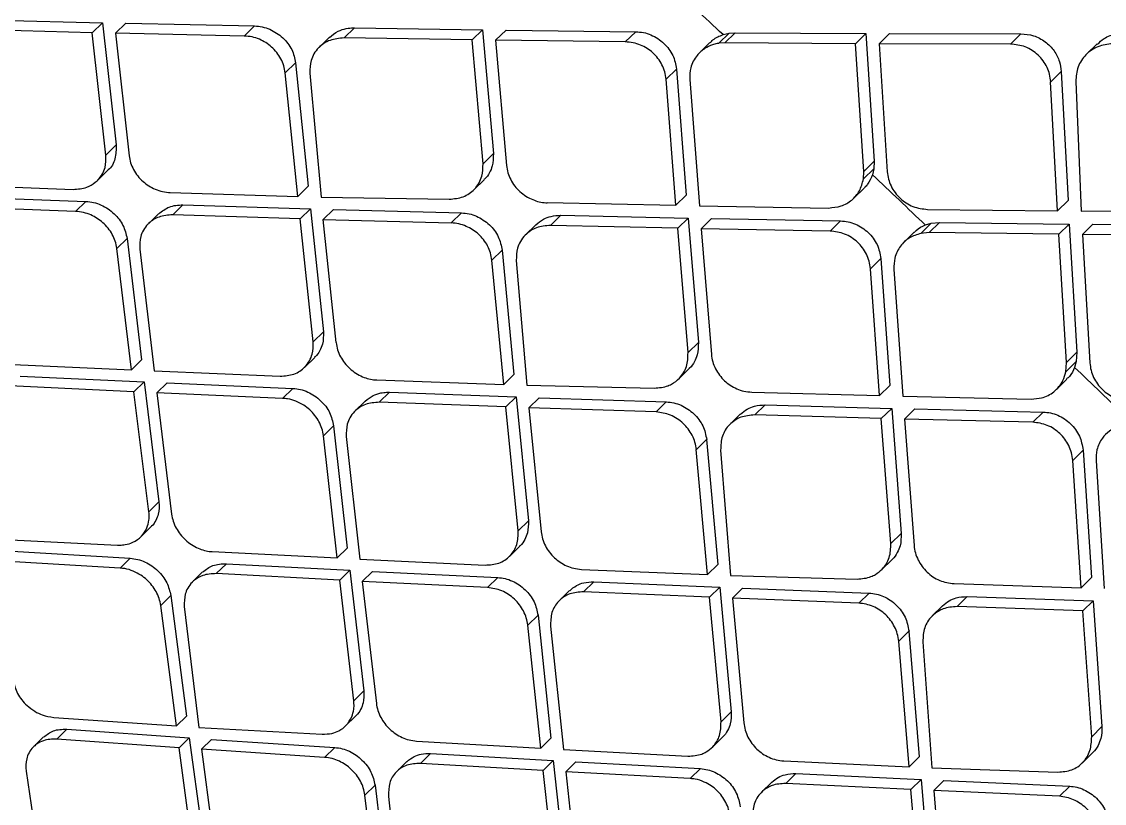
# Model space of a CAD drawing. Extents: x 525 to 613, y 487 to 635.
# Drawn here: x 599.668 to 601.055, y 581.476 to 582.478 of the extents above; entities that cross this region are included whole.
import ezdxf

# ---------------------------------------------------------------- set-up
doc = ezdxf.new("R2010")
doc.units = 0
doc.header["$MEASUREMENT"] = 0
doc.layers.add('1', color=4, linetype='Continuous')
doc.layers.add('STD TEST', color=3, linetype='Continuous')

# ---------------------------------------------------------------- blocks, each defined once
blk = doc.blocks.new('2023 VANGUARD')
at = {"layer": '1', "color": 3, "linetype": 'Continuous', "lineweight": 25}
for p, q in [((30.6474, -10.2106), (30.8116, -10.2147)), ((30.7984, -10.2276), (30.6343, -10.2234)), ((30.7984, -10.2276), (30.8116, -10.2147)), ((30.8116, -10.2147), (30.8292, -10.3715)), ((30.8283, -10.2283), (30.8415, -10.2154)), ((30.8415, -10.2154), (31.0063, -10.2189)), ((30.9931, -10.2318), (31.0063, -10.2189)), ((31.1212, -10.2342), (31.1344, -10.2212)), ((31.1344, -10.2212), (31.2986, -10.2238)), ((31.2853, -10.2368), (31.2986, -10.2238)), ((31.2986, -10.2238), (31.3126, -10.3825)), ((31.3155, -10.2373), (31.3288, -10.2242)), ((31.3288, -10.2242), (31.4951, -10.2263)), ((31.4817, -10.2393), (31.4951, -10.2263)), ((30.8161, -10.3844), (30.7984, -10.2276)), ((30.9931, -10.2318), (30.8283, -10.2283)), ((30.8283, -10.2283), (30.8457, -10.3853)), ((31.1024, -10.2334), (31.0892, -10.2463)), ((31.2853, -10.2368), (31.1212, -10.2342)), ((31.2993, -10.3955), (31.2853, -10.2368)), ((31.4817, -10.2393), (31.3155, -10.2373)), ((31.3155, -10.2373), (31.3294, -10.3977)), ((31.5902, -10.2402), (31.5768, -10.2533)), ((31.6016, -10.2411), (31.615, -10.228)), ((31.6093, -10.2406), (31.6016, -10.2411)), ((31.607, -10.23), (31.615, -10.228)), ((31.6093, -10.2406), (31.6227, -10.2275)), ((31.7766, -10.2418), (31.6093, -10.2406)), ((31.615, -10.228), (31.6227, -10.2275)), ((31.6227, -10.2275), (31.79, -10.2286)), ((31.7766, -10.2418), (31.79, -10.2286)), ((31.79, -10.2286), (31.8006, -10.3923)), ((31.807, -10.2419), (31.8205, -10.2287)), ((31.8205, -10.2287), (31.9888, -10.2289)), ((31.9752, -10.2421), (31.9887, -10.2289)), ((31.7872, -10.4054), (31.7766, -10.2418)), ((31.9752, -10.2421), (31.807, -10.2419)), ((31.807, -10.2419), (31.8174, -10.4058)), ((32.0863, -10.2419), (32.0728, -10.2552)), ((31.0459, -10.2791), (31.0591, -10.2662)), ((31.0591, -10.2661), (31.0751, -10.4245)), ((31.0619, -10.4374), (31.0459, -10.2791)), ((31.0774, -10.2793), (31.0917, -10.4383)), ((31.5473, -10.2741), (31.5339, -10.2872)), ((31.5473, -10.2741), (31.5599, -10.4358)), ((32.0269, -10.2905), (32.0404, -10.2772)), ((32.0404, -10.2772), (32.0491, -10.4428)), ((31.5466, -10.4488), (31.5339, -10.2872)), ((31.5642, -10.2875), (31.5766, -10.4494)), ((32.0356, -10.456), (32.0268, -10.2905)), ((32.059, -10.29), (32.0659, -10.4562)), ((30.8292, -10.3715), (30.8161, -10.3844)), ((31.2993, -10.3955), (31.3126, -10.3825)), ((31.8006, -10.3923), (31.7872, -10.4054)), ((31.8006, -10.3923), (31.8002, -10.402)), ((30.8051, -10.417), (30.8182, -10.4042)), ((31.7869, -10.4151), (31.8002, -10.402)), ((31.7869, -10.4151), (31.7872, -10.4054)), ((31.8002, -10.402), (31.7984, -10.4097)), ((31.2874, -10.429), (31.3006, -10.4161)), ((30.6115, -10.4225), (30.7739, -10.4284)), ((30.8985, -10.4325), (31.0619, -10.4374)), ((31.0619, -10.4374), (31.0751, -10.4245)), ((31.7744, -10.4398), (31.7878, -10.4267)), ((30.6281, -10.4378), (30.7903, -10.4439)), ((30.7772, -10.4567), (30.7903, -10.4439)), ((30.9017, -10.461), (30.9148, -10.4482)), ((30.9148, -10.4482), (31.0781, -10.4532)), ((31.0917, -10.4383), (31.2561, -10.441)), ((31.3816, -10.4454), (31.5466, -10.4488)), ((31.5466, -10.4488), (31.5599, -10.4358)), ((32.0356, -10.456), (32.0491, -10.4428)), ((30.7772, -10.4567), (30.6151, -10.4506)), ((30.8836, -10.4596), (30.8705, -10.4724)), ((31.0649, -10.4661), (30.9017, -10.461)), ((31.0649, -10.4661), (31.0781, -10.4533)), ((31.0781, -10.4532), (31.0947, -10.611)), ((31.0946, -10.467), (31.1078, -10.4541)), ((31.1078, -10.4541), (31.2717, -10.4585)), ((31.2585, -10.4715), (31.2717, -10.4585)), ((31.3858, -10.4746), (31.399, -10.4616)), ((31.399, -10.4616), (31.5622, -10.4652)), ((31.5766, -10.4494), (31.7421, -10.4523)), ((31.8691, -10.4541), (32.0356, -10.456)), ((32.0659, -10.4562), (32.2338, -10.4555)), ((31.0816, -10.6238), (31.0649, -10.4661)), ((31.0946, -10.467), (31.2585, -10.4715)), ((31.1111, -10.6249), (31.0946, -10.467)), ((31.3672, -10.4737), (31.3539, -10.4866)), ((31.5489, -10.4782), (31.3858, -10.4746)), ((31.5622, -10.4652), (31.5489, -10.4782)), ((31.5622, -10.4652), (31.5753, -10.6247)), ((31.5922, -10.4658), (31.5789, -10.4788)), ((31.5922, -10.4658), (31.7575, -10.4688)), ((31.7442, -10.4818), (31.7575, -10.4688)), ((31.8605, -10.4848), (31.8739, -10.4717)), ((31.8664, -10.474), (31.8738, -10.4718)), ((31.871, -10.4838), (31.8844, -10.4707)), ((31.8738, -10.4718), (31.8844, -10.4708)), ((31.8844, -10.4708), (32.0507, -10.4728)), ((32.0373, -10.4859), (32.0507, -10.4728)), ((32.0507, -10.4728), (32.0605, -10.6373)), ((32.0676, -10.4862), (32.081, -10.4731)), ((32.081, -10.4731), (32.2483, -10.4741)), ((31.5621, -10.6377), (31.5489, -10.4782)), ((31.7442, -10.4818), (31.5789, -10.4788)), ((31.5789, -10.4788), (31.592, -10.64)), ((31.852, -10.4833), (31.8386, -10.4964)), ((31.871, -10.4838), (31.8605, -10.4848)), ((32.0373, -10.4859), (31.871, -10.4838)), ((32.0471, -10.6504), (32.0373, -10.4859)), ((32.2348, -10.4874), (32.0676, -10.4862)), ((32.0676, -10.4862), (32.0771, -10.6509)), ((30.83, -10.504), (30.8431, -10.4912)), ((30.8486, -10.6598), (30.83, -10.504)), ((30.8431, -10.4912), (30.8616, -10.6471)), ((30.8595, -10.5051), (30.8778, -10.6611)), ((31.3107, -10.5192), (31.3239, -10.5063)), ((31.3239, -10.5063), (31.339, -10.6656)), ((31.7959, -10.5302), (31.8092, -10.5171)), ((31.8092, -10.5171), (31.8209, -10.6797)), ((31.3258, -10.6785), (31.3107, -10.5192)), ((31.342, -10.5196), (31.3554, -10.6795)), ((31.8076, -10.6927), (31.7959, -10.5302)), ((31.8259, -10.5307), (31.8375, -10.6934)), ((31.0816, -10.6238), (31.0947, -10.611)), ((31.5621, -10.6377), (31.5753, -10.6247)), ((32.0605, -10.6373), (32.0471, -10.6504)), ((32.0605, -10.6373), (32.0597, -10.6492)), ((30.6878, -10.6523), (30.8486, -10.6598)), ((30.8486, -10.6598), (30.8616, -10.6471)), ((31.0705, -10.6566), (31.0836, -10.6438)), ((32.0463, -10.6623), (32.0597, -10.6492)), ((32.0463, -10.6623), (32.0471, -10.6504)), ((32.0597, -10.6492), (32.0575, -10.6567)), ((30.706, -10.6677), (30.8651, -10.6753)), ((30.8778, -10.6611), (31.0393, -10.6679)), ((31.3258, -10.6785), (31.339, -10.6656)), ((31.5501, -10.6713), (31.5633, -10.6583)), ((30.852, -10.6881), (30.693, -10.6804)), ((30.852, -10.6881), (30.865, -10.6753)), ((30.8651, -10.6753), (30.884, -10.8291)), ((30.8812, -10.6894), (30.8943, -10.6766)), ((30.8943, -10.6766), (31.0556, -10.6836)), ((31.0425, -10.6964), (31.0556, -10.6836)), ((31.1633, -10.6727), (31.3258, -10.6785)), ((31.3554, -10.6795), (31.5188, -10.6832)), ((31.8076, -10.6927), (31.8209, -10.6797)), ((32.0342, -10.6848), (32.0476, -10.6718)), ((30.871, -10.8419), (30.852, -10.6881)), ((31.0425, -10.6964), (30.8812, -10.6894)), ((30.8812, -10.6894), (30.9002, -10.8449)), ((31.1663, -10.7014), (31.1795, -10.6885)), ((31.1795, -10.6885), (31.3418, -10.6945)), ((31.3286, -10.7074), (31.3418, -10.6945)), ((31.3418, -10.6945), (31.3575, -10.8532)), ((31.3582, -10.7084), (31.3713, -10.6955)), ((31.3713, -10.6955), (31.5343, -10.7009)), ((31.6437, -10.6883), (31.8076, -10.6927)), ((31.8375, -10.6934), (32.002, -10.6972)), ((31.1483, -10.6999), (31.1352, -10.7127)), ((31.3286, -10.7074), (31.1663, -10.7014)), ((31.3444, -10.866), (31.3286, -10.7074)), ((31.5211, -10.7138), (31.3582, -10.7084)), ((31.3582, -10.7084), (31.3737, -10.8673)), ((31.5211, -10.7138), (31.5342, -10.7009)), ((31.6476, -10.7176), (31.6609, -10.7047)), ((31.6609, -10.7047), (31.8231, -10.7092)), ((31.8098, -10.7222), (31.8231, -10.7092)), ((31.8231, -10.7092), (31.8353, -10.8696)), ((31.8396, -10.7229), (31.8529, -10.7099)), ((31.8529, -10.7099), (32.0173, -10.7139)), ((31.6291, -10.7166), (31.6159, -10.7295)), ((31.8098, -10.7222), (31.6476, -10.7176)), ((31.8221, -10.8825), (31.8098, -10.7222)), ((32.004, -10.7269), (31.8396, -10.7229)), ((31.8396, -10.7229), (31.8518, -10.8851)), ((32.004, -10.7269), (32.0173, -10.7139)), ((31.1078, -10.7314), (31.0947, -10.7442)), ((31.1078, -10.7314), (31.1254, -10.8883)), ((31.1123, -10.901), (31.0947, -10.7442)), ((31.1241, -10.7454), (31.1414, -10.9025)), ((31.5728, -10.7621), (31.5859, -10.7492)), ((31.5859, -10.7492), (31.6001, -10.9094)), ((31.5869, -10.9223), (31.5727, -10.7621)), ((31.6039, -10.7627), (31.6163, -10.9234)), ((32.0684, -10.7627), (32.0551, -10.7758)), ((32.0684, -10.7627), (32.0793, -10.9262)), ((32.066, -10.9392), (32.0551, -10.7758)), ((32.085, -10.7765), (32.0956, -10.9401)), ((30.871, -10.8419), (30.884, -10.8291)), ((30.8606, -10.8739), (30.8736, -10.8612)), ((31.3575, -10.8532), (31.3444, -10.866)), ((30.6717, -10.8765), (30.8307, -10.8845)), ((31.8221, -10.8825), (31.8353, -10.8696)), ((30.6885, -10.8917), (30.847, -10.9013)), ((30.9524, -10.8927), (31.1123, -10.901)), ((31.1123, -10.901), (31.1254, -10.8883)), ((31.3331, -10.8989), (31.3462, -10.8861)), ((30.8341, -10.914), (30.6755, -10.9044)), ((30.8341, -10.914), (30.847, -10.9013)), ((31.1414, -10.9025), (31.3021, -10.9101)), ((31.81, -10.9162), (31.8232, -10.9033)), ((30.94, -10.9189), (30.927, -10.9317)), ((30.9574, -10.921), (30.9704, -10.9083)), ((30.9704, -10.9083), (31.1286, -10.9167)), ((31.1156, -10.9295), (31.1286, -10.9167)), ((31.1286, -10.9167), (31.1466, -11.0715)), ((31.1577, -10.9182), (31.1446, -10.931)), ((31.1577, -10.9182), (31.3181, -10.926)), ((31.4254, -10.9156), (31.5869, -10.9223)), ((31.5869, -10.9223), (31.6001, -10.9094)), ((31.1156, -10.9295), (30.9574, -10.921)), ((31.1336, -11.0843), (31.1156, -10.9295)), ((31.3051, -10.9388), (31.1446, -10.931)), ((31.1446, -10.931), (31.1626, -11.0875)), ((31.3051, -10.9388), (31.3181, -10.926)), ((31.4282, -10.9444), (31.4413, -10.9316)), ((31.4413, -10.9316), (31.6027, -10.9384)), ((31.6163, -10.9234), (31.7789, -10.928)), ((31.903, -10.9339), (32.066, -10.9392)), ((32.066, -10.9392), (32.0793, -10.9262)), ((31.4103, -10.9428), (31.3972, -10.9556)), ((31.5896, -10.9513), (31.4282, -10.9444)), ((31.5896, -10.9513), (31.6027, -10.9385)), ((31.6027, -10.9384), (31.6175, -11.0981)), ((31.6189, -10.9525), (31.6321, -10.9396)), ((31.6321, -10.9396), (31.7941, -10.9459)), ((31.7809, -10.9588), (31.7941, -10.9459)), ((30.8862, -10.9619), (30.8992, -10.9492)), ((30.9063, -11.1163), (30.8862, -10.9619)), ((30.8992, -10.9492), (30.9192, -11.1036)), ((31.6044, -11.1109), (31.5896, -10.9513)), ((31.7809, -10.9588), (31.6189, -10.9525)), ((31.6189, -10.9525), (31.6335, -11.1123)), ((31.8884, -10.9622), (31.8751, -10.9752)), ((31.9068, -10.9634), (31.92, -10.9504)), ((31.92, -10.9504), (32.0813, -10.9558)), ((32.068, -10.9688), (32.0813, -10.9558)), ((32.0813, -10.9558), (32.0926, -11.1171)), ((30.9165, -10.9632), (30.9349, -11.1182)), ((31.3567, -10.9871), (31.3698, -10.9743)), ((31.3698, -10.9743), (31.3864, -11.1322)), ((32.068, -10.9688), (31.9068, -10.9634)), ((32.0794, -11.1301), (32.068, -10.9688)), ((31.3733, -11.1449), (31.3567, -10.9871)), ((31.3859, -10.9885), (31.4023, -11.1465)), ((31.8452, -10.9948), (31.8321, -11.0077)), ((31.8452, -10.9948), (31.8585, -11.1559)), ((31.8453, -11.1687), (31.8321, -11.0077)), ((31.863, -11.0084), (31.8746, -11.1701)), ((31.1336, -11.0843), (31.1466, -11.0715)), ((31.6175, -11.0981), (31.6044, -11.1109)), ((30.7491, -11.1053), (30.9063, -11.1163)), ((30.9063, -11.1163), (30.9192, -11.1036)), ((31.123, -11.1164), (31.136, -11.1037)), ((30.753, -11.1331), (30.7659, -11.1205)), ((30.7659, -11.1205), (30.9229, -11.1316)), ((30.9349, -11.1182), (31.0932, -11.127)), ((32.0794, -11.1301), (32.0926, -11.1171)), ((30.7362, -11.1304), (30.7233, -11.143)), ((30.91, -11.1443), (30.753, -11.1331)), ((30.91, -11.1443), (30.9229, -11.1317)), ((30.9229, -11.1316), (30.9435, -11.2855)), ((30.9515, -11.1336), (30.9385, -11.1463)), ((30.9515, -11.1336), (31.1093, -11.144)), ((31.2142, -11.1358), (31.3733, -11.1449)), ((31.3733, -11.1449), (31.3864, -11.1322)), ((31.593, -11.1439), (31.606, -11.1311)), ((30.9306, -11.2982), (30.91, -11.1443)), ((31.0963, -11.1567), (30.9385, -11.1463)), ((30.9385, -11.1463), (30.9589, -11.3004)), ((31.0963, -11.1567), (31.1093, -11.144)), ((31.219, -11.1643), (31.232, -11.1516)), ((31.232, -11.1516), (31.3894, -11.1608)), ((31.4023, -11.1465), (31.562, -11.155)), ((31.8453, -11.1687), (31.8585, -11.1559)), ((32.0672, -11.1639), (32.0804, -11.151)), ((31.2017, -11.1621), (31.1887, -11.1748)), ((31.3764, -11.1736), (31.219, -11.1643)), ((31.3764, -11.1736), (31.3894, -11.1608)), ((31.3894, -11.1608), (31.4064, -11.3166)), ((31.4053, -11.1752), (31.4184, -11.1624)), ((31.4184, -11.1624), (31.5779, -11.1711)), ((31.6847, -11.1612), (31.8453, -11.1687)), ((31.8746, -11.1701), (32.0361, -11.1755)), ((30.7137, -11.1742), (30.736, -11.3264)), ((31.3934, -11.3293), (31.3764, -11.1736)), ((31.5649, -11.1839), (31.4053, -11.1752)), ((31.4053, -11.1752), (31.4223, -11.3326)), ((31.5649, -11.1839), (31.5779, -11.1711)), ((31.6873, -11.1902), (31.7004, -11.1773)), ((31.7004, -11.1773), (31.8609, -11.1851)), ((31.148, -11.205), (31.1609, -11.1924)), ((31.1609, -11.1923), (31.1799, -11.3478)), ((31.6695, -11.1885), (31.6564, -11.2013)), ((31.8478, -11.1979), (31.6873, -11.1902)), ((31.8478, -11.1979), (31.8609, -11.1851)), ((31.8616, -11.3585), (31.8478, -11.1979)), ((31.8609, -11.1851), (31.8747, -11.3456)), ((31.8901, -11.1864), (31.877, -11.1993)), ((31.8901, -11.1864), (32.0512, -11.1936)), ((32.038, -11.2065), (32.0512, -11.1936)), ((31.167, -11.3605), (31.148, -11.205)), ((31.1781, -11.2066), (31.1955, -11.3625)), ((32.038, -11.2065), (31.877, -11.1993)), ((31.877, -11.1993), (31.8906, -11.36))]:
    blk.add_line(p, q, dxfattribs=at)
for points, knots in [([(37.0259, -12.2324), (36.9778, -12.155), (36.8885, -12.0114), (36.7602, -11.8152), (36.6512, -11.6521), (36.5605, -11.5197), (36.4102, -11.3041), (36.1074, -10.8856), (35.6445, -10.2982), (35.0832, -9.6555), (34.5437, -9.0936), (34.0103, -8.5843), (33.4879, -8.1242), (33.0485, -7.7674), (32.7039, -7.5037), (32.468, -7.3297), (32.2812, -7.1966), (32.1343, -7.0944), (32.0111, -7.0102), (31.8583, -6.9079), (31.6751, -6.7884), (31.4606, -6.652), (31.3056, -6.5582), (31.2228, -6.5081)], [0, 0, 0, 0, 0.033205, 0.061623, 0.085458, 0.104691, 0.120114, 0.181266, 0.292932, 0.392554, 0.492182, 0.576755, 0.661374, 0.745916, 0.78311, 0.819609, 0.85283, 0.866766, 0.884897, 0.907263, 0.933867, 0.964714, 1, 1, 1, 1]), ([(31.1727, -6.5848), (31.4047, -6.7285), (31.8681, -7.0156), (32.5357, -7.4884), (33.1814, -7.9905), (33.8027, -8.5236), (34.3656, -9.0539), (34.8738, -9.5744), (35.331, -10.0802), (35.7686, -10.6042), (36.1847, -11.1463), (36.5813, -11.7036), (36.8255, -12.0884), (36.9477, -12.2808)], [0, 0, 0, 0, 0.100069, 0.199912, 0.299747, 0.399786, 0.499827, 0.583023, 0.66622, 0.749552, 0.833045, 0.916507, 1, 1, 1, 1]), ([(30.9556, -7.2249), (31.176, -7.3486), (31.6169, -7.5962), (32.2542, -8.0084), (32.8682, -8.452), (33.4534, -8.929), (34.0081, -9.4378), (34.5288, -9.9822), (35.0171, -10.5593), (35.4724, -11.1658), (35.898, -11.7951), (36.1533, -12.2322), (36.2809, -12.4508)], [0, 0, 0, 0, 0.100262, 0.200594, 0.300842, 0.400493, 0.499762, 0.599107, 0.699009, 0.799378, 0.89967, 1, 1, 1, 1]), ([(30.9415, -7.2506), (31.0788, -7.3271), (31.3399, -7.4728), (31.705, -7.6914), (32.0248, -7.896), (32.3015, -8.0827), (32.5364, -8.2488), (32.7308, -8.3918), (32.8654, -8.4943), (32.9518, -8.5614), (33.0007, -8.5999), (33.065, -8.6508), (33.1472, -8.7169), (33.2492, -8.8007), (33.3507, -8.8858), (33.5205, -9.0314), (33.6986, -9.1907), (33.8594, -9.3421), (33.9292, -9.4094), (33.9598, -9.4391), (33.9732, -9.4522), (33.9791, -9.458), (33.9817, -9.4605), (33.983, -9.4617), (33.9835, -9.4623), (33.9838, -9.4625), (33.9838, -9.4625), (33.9838, -9.4625), (33.9838, -9.4626), (33.984, -9.4627), (33.9846, -9.4633), (33.9872, -9.4659), (33.9975, -9.476), (34.0204, -9.4984), (34.0593, -9.5371), (34.1203, -9.5983), (34.2058, -9.6856), (34.3177, -9.8029), (34.4136, -9.9066), (34.4872, -9.9879), (34.5324, -10.0384), (34.5793, -10.0913), (34.6278, -10.1469), (34.6781, -10.205), (34.73, -10.2658), (34.7821, -10.3277), (34.9499, -10.5295), (35.2252, -10.8797), (35.5913, -11.3914), (35.9378, -11.9195), (36.1495, -12.2834), (36.2554, -12.4654)], [0, 0, 0, 0, 0.062481, 0.118844, 0.169135, 0.213352, 0.251461, 0.283422, 0.309236, 0.318658, 0.3269, 0.333965, 0.351242, 0.368824, 0.386373, 0.403893, 0.457678, 0.481272, 0.491642, 0.496202, 0.498209, 0.499091, 0.49948, 0.499651, 0.499785, 0.499785, 0.499785, 0.499787, 0.499791, 0.499809, 0.499878, 0.500152, 0.501246, 0.505611, 0.512881, 0.523059, 0.53994, 0.561408, 0.587481, 0.596044, 0.605011, 0.61438, 0.624154, 0.634334, 0.64492, 0.655914, 0.66648, 0.749216, 0.832806, 0.916374, 1, 1, 1, 1]), ([(30.856, -7.7897), (30.8702, -7.7977), (30.9074, -7.8185), (30.975, -7.8563), (31.0535, -7.9003), (31.1303, -7.9438), (31.1958, -7.9815), (31.2575, -8.0178), (31.3195, -8.0549), (31.4317, -8.1228), (31.5905, -8.2214), (31.8467, -8.3867), (32.1511, -8.5945), (32.5204, -8.865), (32.8995, -9.1641), (33.2837, -9.4953), (33.684, -9.8727), (34.0976, -10.3049), (34.5188, -10.7965), (34.8711, -11.2545), (35.1628, -11.6678), (35.3387, -11.9347), (35.45, -12.1109), (35.5013, -12.1934), (35.5521, -12.2766), (35.6009, -12.3576), (35.6504, -12.4411), (35.6978, -12.5235), (35.7307, -12.5808), (35.746, -12.6073)], [0, 0, 0, 0, 0.007015, 0.018363, 0.033423, 0.04585, 0.056436, 0.065972, 0.076735, 0.087613, 0.12255, 0.157338, 0.219068, 0.281467, 0.354683, 0.427219, 0.500115, 0.591822, 0.685047, 0.779146, 0.840884, 0.903128, 0.916964, 0.930722, 0.945004, 0.958992, 0.971501, 0.986828, 1, 1, 1, 1]), ([(30.848, -7.8044), (31.0503, -7.9187), (31.4548, -8.1472), (32.0376, -8.5302), (32.5997, -8.9408), (33.1365, -9.3808), (33.6437, -9.8513), (34.1207, -10.3516), (34.5684, -10.8812), (34.9866, -11.4371), (35.3786, -12.0142), (35.6138, -12.4152), (35.7315, -12.6157)], [0, 0, 0, 0, 0.100345, 0.20059, 0.300906, 0.400755, 0.500092, 0.599382, 0.699069, 0.799349, 0.899659, 1, 1, 1, 1]), ([(30.7281, -8.5542), (30.9452, -8.6835), (31.3794, -8.942), (31.9982, -9.3806), (32.5897, -9.8551), (33.1477, -10.3687), (33.6689, -10.9195), (34.1515, -11.5042), (34.599, -12.1167), (34.8641, -12.547), (34.9966, -12.7622)], [0, 0, 0, 0, 0.125001, 0.250001, 0.375003, 0.499997, 0.624991, 0.749994, 0.874996, 1, 1, 1, 1]), ([(26.8663, -9.7116), (26.937, -9.7812), (27.0812, -9.923), (27.2872, -10.1253), (27.4722, -10.3069), (27.6216, -10.4534), (27.7474, -10.5767), (27.8647, -10.6918), (27.9896, -10.8141), (28.1434, -10.965), (28.3305, -11.1483), (28.5539, -11.3673), (28.7978, -11.6064), (29.1727, -11.974), (29.664, -12.4562), (30.258, -13.0407), (30.9241, -13.6973), (31.6654, -14.4298), (32.3021, -15.0605), (32.756, -15.5099), (33.0391, -15.7902), (33.347, -16.0949), (33.6662, -16.4106), (33.8829, -16.6245), (33.9883, -16.7285)], [0, 0, 0, 0, 0.029767, 0.060688, 0.086611, 0.107534, 0.123455, 0.139475, 0.15683, 0.175896, 0.204115, 0.235405, 0.26976, 0.306593, 0.392938, 0.476282, 0.556631, 0.673578, 0.789035, 0.825555, 0.865273, 0.90861, 0.955567, 1, 1, 1, 1]), ([(31.607, -10.23), (31.5953, -10.2191), (31.5719, -10.1972), (31.5485, -10.1754), (31.5368, -10.1645)], [0, 0, 0, 0, 0.499965, 1, 1, 1, 1]), ([(31.0063, -10.2189), (31.0097, -10.2191), (31.0163, -10.2197), (31.026, -10.2229), (31.0349, -10.2277), (31.0452, -10.2358), (31.0554, -10.2487), (31.0579, -10.2604), (31.0591, -10.2661)], [0, 0, 0, 0, 0.13463, 0.266091, 0.394613, 0.520442, 0.763877, 1, 1, 1, 1]), ([(31.1025, -10.2335), (31.106, -10.2306), (31.1123, -10.2254), (31.1233, -10.2221), (31.1305, -10.2212), (31.1341, -10.2212), (31.1344, -10.2212)], [0, 0, 0, 0, 0.399275, 0.711888, 0.970136, 1, 1, 1, 1]), ([(31.4951, -10.2263), (31.4984, -10.2265), (31.5049, -10.2269), (31.5145, -10.2301), (31.5234, -10.2348), (31.5312, -10.241), (31.5377, -10.2483), (31.5445, -10.2591), (31.5462, -10.2681), (31.5473, -10.2741)], [0, 0, 0, 0, 0.132071, 0.261487, 0.388566, 0.513643, 0.63707, 0.759214, 1, 1, 1, 1]), ([(31.0459, -10.2791), (31.0454, -10.276), (31.0444, -10.2698), (31.0406, -10.2609), (31.0352, -10.2528), (31.0265, -10.2435), (31.0154, -10.2366), (31.0031, -10.2326), (30.9965, -10.2321), (30.9931, -10.2318)], [0, 0, 0, 0, 0.128147, 0.254218, 0.378542, 0.501461, 0.7358, 0.864204, 1, 1, 1, 1]), ([(31.1212, -10.2342), (31.115, -10.2348), (31.1026, -10.2359), (31.0898, -10.2447), (31.0825, -10.2543), (31.0777, -10.265), (31.0775, -10.2737), (31.0774, -10.2793)], [0, 0, 0, 0, 0.248823, 0.498639, 0.642225, 0.773738, 1, 1, 1, 1]), ([(31.5339, -10.2872), (31.5335, -10.284), (31.5326, -10.2777), (31.5289, -10.2686), (31.5238, -10.2603), (31.5151, -10.2509), (31.504, -10.244), (31.4917, -10.24), (31.4851, -10.2396), (31.4817, -10.2393)], [0, 0, 0, 0, 0.129575, 0.256097, 0.379966, 0.501607, 0.737685, 0.865562, 1, 1, 1, 1]), ([(31.5906, -10.2406), (31.5917, -10.2393), (31.5959, -10.2343), (31.6023, -10.2318), (31.607, -10.23)], [0, 0, 0, 0, 0.262082, 1, 1, 1, 1]), ([(31.9888, -10.2289), (31.9942, -10.2293), (32.005, -10.2303), (32.0201, -10.2384), (32.0317, -10.2502), (32.0387, -10.2638), (32.0398, -10.273), (32.0404, -10.2772)], [0, 0, 0, 0, 0.213407, 0.427174, 0.632757, 0.83288, 1, 1, 1, 1]), ([(32.0868, -10.2424), (32.0895, -10.2398), (32.0962, -10.2332), (32.1083, -10.2291), (32.117, -10.2286), (32.1197, -10.2284)], [0, 0, 0, 0, 0.30893, 0.784896, 1, 1, 1, 1]), ([(31.6016, -10.2411), (31.6016, -10.2411), (31.6016, -10.2411), (31.6013, -10.2412), (31.6006, -10.2413), (31.5978, -10.2418), (31.5919, -10.2435), (31.5826, -10.2478), (31.5722, -10.257), (31.5646, -10.271), (31.5643, -10.2824), (31.5642, -10.2875)], [0, 0, 0, 0, 0.00098, 0.002906, 0.009598, 0.034341, 0.1292, 0.284426, 0.499764, 0.773251, 1, 1, 1, 1]), ([(32.0269, -10.2905), (32.0265, -10.2873), (32.0258, -10.281), (32.0224, -10.2718), (32.0175, -10.2634), (32.0109, -10.256), (32.0031, -10.2499), (31.9913, -10.2438), (31.9817, -10.2428), (31.9752, -10.2421)], [0, 0, 0, 0, 0.128605, 0.251016, 0.375929, 0.49965, 0.622649, 0.74878, 1, 1, 1, 1]), ([(32.1061, -10.2417), (32.0997, -10.2425), (32.0868, -10.244), (32.0713, -10.2551), (32.0606, -10.2708), (32.0596, -10.2836), (32.059, -10.29)], [0, 0, 0, 0, 0.249507, 0.500982, 0.752049, 1, 1, 1, 1]), ([(33.089, -17.8555), (32.8469, -17.5345), (32.3652, -16.8957), (31.5863, -15.9847), (30.7889, -15.0999), (29.9669, -14.2414), (29.1318, -13.4082), (28.2861, -12.5963), (27.4201, -11.8141), (26.5231, -11.0565), (25.896, -10.586), (25.5807, -10.3493)], [0, 0, 0, 0, 0.113392, 0.225638, 0.337341, 0.448782, 0.560233, 0.669481, 0.778832, 0.888788, 1, 1, 1, 1]), ([(30.8292, -10.3715), (30.8291, -10.3774), (30.8289, -10.3892), (30.8234, -10.4006), (30.8183, -10.4038), (30.818, -10.404)], [0, 0, 0, 0, 0.486844, 0.968973, 1, 1, 1, 1]), ([(30.7739, -10.4284), (30.78, -10.428), (30.7906, -10.4272), (30.8001, -10.4214), (30.8043, -10.4177), (30.8054, -10.4167), (30.8079, -10.4141), (30.8116, -10.4091), (30.8162, -10.3985), (30.8161, -10.3899), (30.8161, -10.3844)], [0, 0, 0, 0, 0.248777, 0.431489, 0.479729, 0.496929, 0.499046, 0.641913, 0.773133, 1, 1, 1, 1]), ([(30.8457, -10.3853), (30.8463, -10.3883), (30.8473, -10.3944), (30.8512, -10.4032), (30.8566, -10.4113), (30.8654, -10.4206), (30.8765, -10.4275), (30.8887, -10.4316), (30.8952, -10.4322), (30.8985, -10.4325)], [0, 0, 0, 0, 0.126626, 0.252197, 0.376981, 0.501305, 0.736842, 0.865026, 1, 1, 1, 1]), ([(31.3126, -10.3825), (31.3125, -10.388), (31.3124, -10.3967), (31.3076, -10.4073), (31.304, -10.4134), (31.3009, -10.4156), (31.3005, -10.4159)], [0, 0, 0, 0, 0.426848, 0.681306, 0.962746, 1, 1, 1, 1]), ([(31.2561, -10.441), (31.2622, -10.4404), (31.2745, -10.4392), (31.2872, -10.4303), (31.2944, -10.4205), (31.2991, -10.4097), (31.2993, -10.401), (31.2993, -10.3955)], [0, 0, 0, 0, 0.2487, 0.498447, 0.644896, 0.777402, 1, 1, 1, 1]), ([(31.3294, -10.3977), (31.3299, -10.4008), (31.3308, -10.407), (31.3345, -10.416), (31.3398, -10.4242), (31.3464, -10.4314), (31.3543, -10.4374), (31.3654, -10.4429), (31.3746, -10.4456), (31.381, -10.4455), (31.3816, -10.4455)], [0, 0, 0, 0, 0.128202, 0.25428, 0.378571, 0.501181, 0.624448, 0.751242, 0.973468, 1, 1, 1, 1]), ([(31.8174, -10.4058), (31.8178, -10.4089), (31.8186, -10.4152), (31.8221, -10.4242), (31.8271, -10.4326), (31.8337, -10.44), (31.8415, -10.446), (31.8532, -10.4522), (31.8627, -10.4534), (31.8691, -10.4541)], [0, 0, 0, 0, 0.127859, 0.250867, 0.375628, 0.499888, 0.623247, 0.749251, 1, 1, 1, 1]), ([(31.7984, -10.4097), (31.7966, -10.414), (31.7945, -10.4187), (31.7908, -10.4234), (31.7895, -10.4251), (31.7882, -10.4261), (31.7877, -10.4266)], [0, 0, 0, 0, 0.680392, 0.759535, 0.899073, 1, 1, 1, 1]), ([(31.8665, -10.4742), (31.8552, -10.4635), (31.8325, -10.442), (31.8098, -10.4205), (31.7984, -10.4097)], [0, 0, 0, 0, 0.4999752, 1, 1, 1, 1]), ([(30.7903, -10.4439), (30.7936, -10.4442), (30.8002, -10.4448), (30.8099, -10.4482), (30.8188, -10.4531), (30.829, -10.4613), (30.8391, -10.4741), (30.8418, -10.4856), (30.8431, -10.4912)], [0, 0, 0, 0, 0.13562, 0.267935, 0.397104, 0.5233, 0.766342, 1, 1, 1, 1]), ([(30.8837, -10.4598), (30.8879, -10.4564), (30.8966, -10.4493), (30.9086, -10.4485), (30.9148, -10.4482)], [0, 0, 0, 0, 0.484031, 1, 1, 1, 1]), ([(30.83, -10.504), (30.8294, -10.5009), (30.8284, -10.4949), (30.8244, -10.4861), (30.8191, -10.478), (30.8103, -10.4688), (30.7993, -10.4618), (30.7871, -10.4577), (30.7806, -10.457), (30.7772, -10.4567)], [0, 0, 0, 0, 0.127391, 0.253222, 0.377736, 0.501182, 0.734708, 0.863447, 1, 1, 1, 1]), ([(30.9017, -10.461), (30.8956, -10.4615), (30.8841, -10.4624), (30.8743, -10.4687), (30.868, -10.4749), (30.8639, -10.4803), (30.8594, -10.4908), (30.8594, -10.4995), (30.8595, -10.5051)], [0, 0, 0, 0, 0.248952, 0.469977, 0.498893, 0.640478, 0.771296, 1, 1, 1, 1]), ([(31.2717, -10.4585), (31.275, -10.4588), (31.2815, -10.4593), (31.291, -10.4626), (31.2998, -10.4674), (31.3101, -10.4756), (31.3202, -10.4886), (31.3227, -10.5005), (31.3239, -10.5063)], [0, 0, 0, 0, 0.132714, 0.262799, 0.390494, 0.51605, 0.760594, 1, 1, 1, 1]), ([(31.3672, -10.4738), (31.3703, -10.4712), (31.376, -10.4664), (31.387, -10.4623), (31.3948, -10.4619), (31.399, -10.4616)], [0, 0, 0, 0, 0.355296, 0.65396, 1, 1, 1, 1]), ([(31.3107, -10.5192), (31.3102, -10.5161), (31.3093, -10.5099), (31.3055, -10.5009), (31.3002, -10.4927), (31.2916, -10.4834), (31.2806, -10.4764), (31.2683, -10.4723), (31.2618, -10.4717), (31.2585, -10.4715)], [0, 0, 0, 0, 0.128932, 0.255264, 0.379308, 0.501388, 0.737215, 0.86527, 1, 1, 1, 1]), ([(31.3858, -10.4746), (31.3796, -10.4751), (31.3673, -10.4762), (31.3545, -10.485), (31.3472, -10.4947), (31.3423, -10.5054), (31.3421, -10.5141), (31.342, -10.5196)], [0, 0, 0, 0, 0.248776, 0.498563, 0.644064, 0.776236, 1, 1, 1, 1]), ([(31.7575, -10.4688), (31.7608, -10.469), (31.7672, -10.4695), (31.7767, -10.4726), (31.7854, -10.4773), (31.7932, -10.4836), (31.7996, -10.4909), (31.8064, -10.5019), (31.8081, -10.511), (31.8092, -10.5171)], [0, 0, 0, 0, 0.130399, 0.258616, 0.384976, 0.50982, 0.633498, 0.756374, 1, 1, 1, 1]), ([(31.8523, -10.4836), (31.853, -10.4827), (31.8566, -10.4783), (31.862, -10.4759), (31.8664, -10.474)], [0, 0, 0, 0, 0.198887, 1, 1, 1, 1]), ([(31.7959, -10.5302), (31.7954, -10.5269), (31.7946, -10.5206), (31.791, -10.5114), (31.7859, -10.5032), (31.7794, -10.4959), (31.7716, -10.49), (31.76, -10.4837), (31.7505, -10.4826), (31.7442, -10.4818)], [0, 0, 0, 0, 0.130242, 0.256964, 0.380544, 0.501385, 0.624365, 0.750411, 1, 1, 1, 1]), ([(31.8605, -10.4848), (31.8554, -10.4865), (31.8452, -10.4897), (31.8335, -10.5009), (31.8263, -10.515), (31.826, -10.5259), (31.8259, -10.5307)], [0, 0, 0, 0, 0.250625, 0.501142, 0.777665, 1, 1, 1, 1]), ([(31.0947, -10.611), (31.0948, -10.6164), (31.0948, -10.6251), (31.0901, -10.6355), (31.0867, -10.6413), (31.0837, -10.6434), (31.0834, -10.6436)], [0, 0, 0, 0, 0.432168, 0.687248, 0.9679, 1, 1, 1, 1]), ([(31.0393, -10.6679), (31.0454, -10.6675), (31.0576, -10.6666), (31.0701, -10.658), (31.0771, -10.6485), (31.0816, -10.6379), (31.0816, -10.6293), (31.0816, -10.6238)], [0, 0, 0, 0, 0.248984, 0.498635, 0.643797, 0.775856, 1, 1, 1, 1]), ([(31.1111, -10.6249), (31.1116, -10.628), (31.1126, -10.6341), (31.1164, -10.643), (31.1217, -10.6511), (31.1306, -10.6608), (31.1442, -10.6691), (31.1564, -10.6726), (31.1626, -10.6727), (31.1633, -10.6727)], [0, 0, 0, 0, 0.127642, 0.253673, 0.378348, 0.501626, 0.750811, 0.970871, 1, 1, 1, 1]), ([(31.5753, -10.6247), (31.5752, -10.6302), (31.5751, -10.639), (31.5702, -10.6497), (31.5665, -10.6557), (31.5635, -10.658), (31.5632, -10.6582)], [0, 0, 0, 0, 0.424474, 0.682007, 0.969334, 1, 1, 1, 1]), ([(31.5188, -10.6832), (31.525, -10.6827), (31.5312, -10.6822), (31.5368, -10.68), (31.5372, -10.6798), (31.5386, -10.6792), (31.5438, -10.6767), (31.5526, -10.6699), (31.5615, -10.6561), (31.5619, -10.6438), (31.5621, -10.6377)], [0, 0, 0, 0, 0.248894, 0.251195, 0.255285, 0.268829, 0.317368, 0.499751, 0.750548, 1, 1, 1, 1]), ([(31.592, -10.64), (31.5924, -10.6432), (31.5933, -10.6494), (31.597, -10.6585), (31.6022, -10.6667), (31.6107, -10.6762), (31.6217, -10.6834), (31.6339, -10.6875), (31.6404, -10.6881), (31.6437, -10.6883)], [0, 0, 0, 0, 0.129002, 0.25532, 0.379273, 0.501284, 0.739847, 0.867245, 1, 1, 1, 1]), ([(32.0575, -10.6567), (32.0557, -10.6608), (32.0532, -10.6665), (32.0485, -10.6704), (32.0473, -10.6714)], [0, 0, 0, 0, 0.736059, 1, 1, 1, 1]), ([(32.1241, -10.7206), (32.113, -10.7099), (32.0909, -10.6886), (32.0687, -10.6673), (32.0576, -10.6567)], [0, 0, 0, 0, 0.4999853, 1, 1, 1, 1]), ([(32.0771, -10.6509), (32.0775, -10.6541), (32.0782, -10.6604), (32.0816, -10.6695), (32.0866, -10.6779), (32.0951, -10.6877), (32.1062, -10.6949), (32.1185, -10.6991), (32.1249, -10.6996), (32.1282, -10.6998)], [0, 0, 0, 0, 0.126321, 0.251496, 0.375952, 0.500106, 0.740427, 0.867785, 1, 1, 1, 1]), ([(32.002, -10.6972), (32.0065, -10.6969), (32.0171, -10.6963), (32.0319, -10.6885), (32.0424, -10.6761), (32.0452, -10.6661), (32.0463, -10.6623)], [0, 0, 0, 0, 0.212275, 0.499469, 0.806062, 1, 1, 1, 1]), ([(31.0556, -10.6836), (31.0589, -10.6839), (31.0653, -10.6846), (31.0748, -10.6879), (31.0836, -10.6928), (31.0938, -10.7011), (31.1039, -10.714), (31.1065, -10.7257), (31.1078, -10.7314)], [0, 0, 0, 0, 0.133365, 0.264058, 0.392249, 0.518117, 0.762454, 1, 1, 1, 1]), ([(31.0947, -10.7442), (31.0942, -10.7411), (31.0932, -10.735), (31.0881, -10.7233), (31.0799, -10.7128), (31.0692, -10.7046), (31.0596, -10.6997), (31.0504, -10.6969), (31.0447, -10.6965), (31.0425, -10.6964)], [0, 0, 0, 0, 0.128339, 0.254504, 0.500012, 0.623904, 0.767115, 0.913584, 1, 1, 1, 1]), ([(31.1484, -10.7), (31.1516, -10.6973), (31.1574, -10.6925), (31.1672, -10.6894), (31.1745, -10.6885), (31.1782, -10.6885), (31.1795, -10.6885)], [0, 0, 0, 0, 0.379077, 0.689114, 0.896187, 1, 1, 1, 1]), ([(31.1663, -10.7014), (31.1603, -10.7018), (31.1481, -10.7027), (31.1356, -10.7112), (31.1286, -10.7207), (31.124, -10.7313), (31.1241, -10.74), (31.1241, -10.7454)], [0, 0, 0, 0, 0.249071, 0.498737, 0.642408, 0.773954, 1, 1, 1, 1]), ([(31.5343, -10.7009), (31.5375, -10.7012), (31.5439, -10.7017), (31.5533, -10.705), (31.562, -10.7098), (31.5697, -10.716), (31.5762, -10.7234), (31.583, -10.7342), (31.5848, -10.7432), (31.586, -10.7492)], [0, 0, 0, 0, 0.130634, 0.259183, 0.385892, 0.511019, 0.634832, 0.757604, 1, 1, 1, 1]), ([(31.6292, -10.7167), (31.632, -10.7143), (31.6373, -10.7098), (31.6482, -10.7055), (31.6563, -10.705), (31.6609, -10.7047)], [0, 0, 0, 0, 0.328882, 0.618248, 1, 1, 1, 1]), ([(31.5728, -10.7621), (31.5723, -10.7589), (31.5714, -10.7527), (31.5665, -10.7408), (31.5585, -10.7302), (31.5482, -10.7222), (31.5367, -10.7159), (31.5273, -10.7146), (31.5211, -10.7138)], [0, 0, 0, 0, 0.129885, 0.256624, 0.500629, 0.623813, 0.750233, 1, 1, 1, 1]), ([(31.6476, -10.7176), (31.6415, -10.7182), (31.6292, -10.7192), (31.6145, -10.7294), (31.6047, -10.7442), (31.6041, -10.7565), (31.6039, -10.7627)], [0, 0, 0, 0, 0.249216, 0.49945, 0.750406, 1, 1, 1, 1]), ([(32.0173, -10.7139), (32.0205, -10.7141), (32.0268, -10.7146), (32.0361, -10.7178), (32.0448, -10.7225), (32.0525, -10.7288), (32.0589, -10.7362), (32.0657, -10.7473), (32.0673, -10.7566), (32.0684, -10.7627)], [0, 0, 0, 0, 0.128708, 0.255712, 0.381343, 0.505948, 0.629879, 0.753494, 1, 1, 1, 1]), ([(32.0551, -10.7758), (32.0547, -10.7725), (32.0539, -10.7661), (32.0503, -10.7569), (32.0453, -10.7486), (32.0389, -10.7413), (32.0312, -10.7353), (32.0197, -10.729), (32.0102, -10.7277), (32.004, -10.7269)], [0, 0, 0, 0, 0.130938, 0.257869, 0.381148, 0.50116, 0.624484, 0.750352, 1, 1, 1, 1]), ([(32.1178, -10.731), (32.1177, -10.731), (32.1175, -10.7311), (32.1167, -10.7313), (32.1142, -10.732), (32.1089, -10.734), (32.1008, -10.7388), (32.0918, -10.7479), (32.0854, -10.7611), (32.0851, -10.7717), (32.085, -10.7765)], [0, 0, 0, 0, 0.003915, 0.011483, 0.037574, 0.133532, 0.287752, 0.50003, 0.774776, 1, 1, 1, 1]), ([(32.6165, -18.3278), (32.528, -18.1961), (32.3492, -17.9299), (32.0677, -17.5326), (31.7728, -17.1325), (31.4636, -16.7304), (31.1491, -16.3383), (30.7744, -15.8893), (30.3282, -15.3796), (29.7887, -14.7964), (29.285, -14.2806), (28.8367, -13.84), (28.4614, -13.4835), (28.0918, -13.1442), (27.7284, -12.8222), (27.3605, -12.5075), (26.9058, -12.1331), (26.3605, -11.7073), (25.7337, -11.2469), (25.3112, -10.9616), (25.103, -10.821)], [0, 0, 0, 0, 0.0447089, 0.0903487, 0.1369096, 0.1843794, 0.2327447, 0.2779544, 0.3484175, 0.4226792, 0.500679, 0.5505248, 0.5989031, 0.6457948, 0.691185, 0.7350623, 0.7815627, 0.8564232, 0.9292521, 1, 1, 1, 1]), ([(30.884, -10.8291), (30.8842, -10.8345), (30.8844, -10.843), (30.88, -10.853), (30.8768, -10.8588), (30.8738, -10.8608), (30.8735, -10.861)], [0, 0, 0, 0, 0.433494, 0.685842, 0.961463, 1, 1, 1, 1]), ([(30.8307, -10.8845), (30.8308, -10.8845), (30.8311, -10.8845), (30.8321, -10.8845), (30.8353, -10.8845), (30.8419, -10.8839), (30.8519, -10.8809), (30.8619, -10.8738), (30.8686, -10.8635), (30.8712, -10.8537), (30.8717, -10.8465), (30.8712, -10.8431), (30.871, -10.8419)], [0, 0, 0, 0, 0.005033, 0.013566, 0.041134, 0.138195, 0.291012, 0.499306, 0.697723, 0.847348, 0.948051, 1, 1, 1, 1]), ([(30.9002, -10.8449), (30.9008, -10.8479), (30.9019, -10.8539), (30.907, -10.8655), (30.9172, -10.8787), (30.9335, -10.8889), (30.9456, -10.8926), (30.9517, -10.8927), (30.9524, -10.8927)], [0, 0, 0, 0, 0.127008, 0.25297, 0.500823, 0.750394, 0.973478, 1, 1, 1, 1]), ([(31.3575, -10.8532), (31.3575, -10.8586), (31.3575, -10.8672), (31.3529, -10.8776), (31.3494, -10.8835), (31.3464, -10.8857), (31.3461, -10.886)], [0, 0, 0, 0, 0.424628, 0.680923, 0.9661, 1, 1, 1, 1]), ([(31.3021, -10.9101), (31.3081, -10.9097), (31.3203, -10.9089), (31.3347, -10.899), (31.344, -10.8843), (31.3443, -10.8721), (31.3444, -10.866)], [0, 0, 0, 0, 0.249384, 0.49947, 0.750213, 1, 1, 1, 1]), ([(31.3737, -10.8673), (31.3742, -10.8704), (31.3752, -10.8765), (31.3801, -10.8883), (31.39, -10.9014), (31.4037, -10.9103), (31.4157, -10.9146), (31.4221, -10.9153), (31.4254, -10.9156)], [0, 0, 0, 0, 0.128549, 0.25485, 0.50051, 0.739464, 0.867085, 1, 1, 1, 1]), ([(31.8353, -10.8696), (31.8352, -10.8749), (31.8351, -10.8837), (31.8303, -10.8944), (31.8265, -10.9006), (31.8234, -10.903), (31.8231, -10.9032)], [0, 0, 0, 0, 0.414452, 0.673421, 0.966467, 1, 1, 1, 1]), ([(31.7789, -10.928), (31.785, -10.9275), (31.7934, -10.9268), (31.8038, -10.9215), (31.8129, -10.9143), (31.8214, -10.901), (31.8219, -10.8887), (31.8221, -10.8825)], [0, 0, 0, 0, 0.248939, 0.342401, 0.499996, 0.750583, 1, 1, 1, 1]), ([(31.8518, -10.8851), (31.8522, -10.8882), (31.8531, -10.8945), (31.8579, -10.9065), (31.8657, -10.9173), (31.8759, -10.9253), (31.8874, -10.9317), (31.8967, -10.933), (31.903, -10.9339)], [0, 0, 0, 0, 0.129942, 0.25666, 0.500488, 0.624275, 0.750199, 1, 1, 1, 1]), ([(30.847, -10.9013), (30.8503, -10.9017), (30.8567, -10.9024), (30.8662, -10.906), (30.8749, -10.911), (30.8851, -10.9193), (30.8951, -10.9322), (30.8979, -10.9436), (30.8992, -10.9492)], [0, 0, 0, 0, 0.134331, 0.265837, 0.394628, 0.520821, 0.764748, 1, 1, 1, 1]), ([(30.8862, -10.9619), (30.8857, -10.9588), (30.8845, -10.9528), (30.8794, -10.9413), (30.8712, -10.9308), (30.8605, -10.9225), (30.8509, -10.9176), (30.8418, -10.9146), (30.8361, -10.9142), (30.8341, -10.914)], [0, 0, 0, 0, 0.127717, 0.253691, 0.499829, 0.623611, 0.767457, 0.914549, 1, 1, 1, 1]), ([(30.9401, -10.9191), (30.9442, -10.9159), (30.9526, -10.909), (30.9643, -10.9086), (30.9704, -10.9083)], [0, 0, 0, 0, 0.4822, 1, 1, 1, 1]), ([(30.9574, -10.921), (30.9514, -10.9214), (30.941, -10.9219), (30.9317, -10.9274), (30.9277, -10.9309), (30.9267, -10.9319), (30.9265, -10.9321), (30.9264, -10.9322), (30.9243, -10.9344), (30.9207, -10.9392), (30.9164, -10.9494), (30.9165, -10.9579), (30.9165, -10.9632)], [0, 0, 0, 0, 0.249108, 0.435296, 0.482667, 0.494851, 0.498066, 0.499219, 0.499364, 0.641202, 0.772043, 1, 1, 1, 1]), ([(31.3181, -10.926), (31.3213, -10.9263), (31.3277, -10.927), (31.337, -10.9304), (31.3457, -10.9352), (31.3558, -10.9435), (31.366, -10.9567), (31.3686, -10.9685), (31.3698, -10.9743)], [0, 0, 0, 0, 0.131147, 0.260248, 0.387479, 0.513026, 0.758638, 1, 1, 1, 1]), ([(31.4104, -10.943), (31.4131, -10.9406), (31.4184, -10.9361), (31.4291, -10.9321), (31.437, -10.9318), (31.4413, -10.9316)], [0, 0, 0, 0, 0.335703, 0.632232, 1, 1, 1, 1]), ([(31.3567, -10.9871), (31.3562, -10.984), (31.3552, -10.9778), (31.3502, -10.9661), (31.3402, -10.953), (31.3235, -10.9417), (31.3112, -10.9398), (31.3051, -10.9388)], [0, 0, 0, 0, 0.129564, 0.256325, 0.501109, 0.750037, 1, 1, 1, 1]), ([(31.4282, -10.9444), (31.4221, -10.9448), (31.4099, -10.9457), (31.3956, -10.9556), (31.3862, -10.9703), (31.386, -10.9824), (31.3859, -10.9885)], [0, 0, 0, 0, 0.24947, 0.499568, 0.750267, 1, 1, 1, 1]), ([(31.7941, -10.9459), (31.7973, -10.9462), (31.8036, -10.9468), (31.8128, -10.9501), (31.8214, -10.9549), (31.8291, -10.9611), (31.8355, -10.9685), (31.8423, -10.9796), (31.8441, -10.9887), (31.8453, -10.9948)], [0, 0, 0, 0, 0.128716, 0.255886, 0.381766, 0.506618, 0.630712, 0.754322, 1, 1, 1, 1]), ([(31.8321, -11.0077), (31.8316, -11.0045), (31.8307, -10.9982), (31.8259, -10.9862), (31.8181, -10.9755), (31.8079, -10.9675), (31.7965, -10.9611), (31.7871, -10.9597), (31.7809, -10.9588)], [0, 0, 0, 0, 0.130696, 0.257683, 0.500453, 0.624004, 0.750195, 1, 1, 1, 1]), ([(31.8884, -10.9623), (31.8911, -10.96), (31.8962, -10.9557), (31.9069, -10.9512), (31.9151, -10.9507), (31.92, -10.9504)], [0, 0, 0, 0, 0.313029, 0.595365, 1, 1, 1, 1]), ([(31.9068, -10.9634), (31.9006, -10.9638), (31.8923, -10.9644), (31.8817, -10.9696), (31.8726, -10.9767), (31.8639, -10.99), (31.8633, -11.0023), (31.863, -11.0084)], [0, 0, 0, 0, 0.249058, 0.338957, 0.500165, 0.750685, 1, 1, 1, 1]), ([(30.697, -11.0574), (30.6985, -11.0633), (30.7015, -11.0751), (30.7128, -11.0889), (30.7243, -11.0975), (30.7358, -11.1035), (30.7441, -11.1046), (30.7491, -11.1053)], [0, 0, 0, 0, 0.250308, 0.499342, 0.659972, 0.797007, 1, 1, 1, 1]), ([(31.1466, -11.0715), (31.1467, -11.0768), (31.1468, -11.0852), (31.1425, -11.0954), (31.1392, -11.1012), (31.1362, -11.1033), (31.1359, -11.1036)], [0, 0, 0, 0, 0.425428, 0.679212, 0.959909, 1, 1, 1, 1]), ([(31.0932, -11.127), (31.0974, -11.1268), (31.105, -11.1266), (31.1156, -11.1226), (31.1247, -11.1157), (31.1311, -11.1059), (31.1337, -11.096), (31.1342, -11.0889), (31.1337, -11.0854), (31.1336, -11.0843)], [0, 0, 0, 0, 0.177387, 0.320409, 0.499386, 0.699174, 0.849269, 0.949515, 1, 1, 1, 1]), ([(31.1626, -11.0875), (31.1631, -11.0905), (31.1642, -11.0966), (31.1692, -11.1082), (31.1791, -11.1212), (31.1928, -11.1303), (31.2047, -11.1347), (31.211, -11.1354), (31.2142, -11.1358)], [0, 0, 0, 0, 0.127877, 0.253972, 0.500332, 0.739334, 0.867036, 1, 1, 1, 1]), ([(31.6175, -11.0981), (31.6174, -11.1034), (31.6174, -11.112), (31.6128, -11.1226), (31.6092, -11.1286), (31.6062, -11.1308), (31.606, -11.131)], [0, 0, 0, 0, 0.418232, 0.678741, 0.973054, 1, 1, 1, 1]), ([(31.562, -11.155), (31.5681, -11.1547), (31.5764, -11.1542), (31.5868, -11.1492), (31.5957, -11.1422), (31.6039, -11.1292), (31.6042, -11.117), (31.6044, -11.1109)], [0, 0, 0, 0, 0.249185, 0.341484, 0.500149, 0.750481, 1, 1, 1, 1]), ([(31.6335, -11.1123), (31.634, -11.1154), (31.6349, -11.1217), (31.6398, -11.1335), (31.6495, -11.1467), (31.6631, -11.1558), (31.6751, -11.1601), (31.6814, -11.1608), (31.6847, -11.1612)], [0, 0, 0, 0, 0.129431, 0.256007, 0.500356, 0.74079, 0.868095, 1, 1, 1, 1]), ([(30.7364, -11.1306), (30.7403, -11.1274), (30.7483, -11.1209), (30.7599, -11.1206), (30.7659, -11.1205)], [0, 0, 0, 0, 0.478376, 1, 1, 1, 1]), ([(32.0926, -11.1171), (32.0925, -11.1223), (32.0923, -11.1309), (32.0876, -11.1418), (32.0838, -11.1481), (32.0806, -11.1505), (32.0803, -11.1508)], [0, 0, 0, 0, 0.402808, 0.662555, 0.960778, 1, 1, 1, 1]), ([(30.753, -11.1331), (30.7471, -11.1333), (30.7375, -11.1337), (30.728, -11.1389), (30.7217, -11.1442), (30.7173, -11.1504), (30.7132, -11.1604), (30.7135, -11.1688), (30.7137, -11.1742)], [0, 0, 0, 0, 0.249282, 0.406176, 0.499635, 0.639095, 0.769113, 1, 1, 1, 1]), ([(32.0361, -11.1755), (32.0422, -11.175), (32.0545, -11.174), (32.0689, -11.1637), (32.0786, -11.1486), (32.0791, -11.1362), (32.0794, -11.1301)], [0, 0, 0, 0, 0.249344, 0.499742, 0.750375, 1, 1, 1, 1]), ([(31.1093, -11.144), (31.1125, -11.1443), (31.1188, -11.1451), (31.1281, -11.1486), (31.1367, -11.1536), (31.1468, -11.1619), (31.1569, -11.175), (31.1596, -11.1866), (31.1609, -11.1923)], [0, 0, 0, 0, 0.131703, 0.261323, 0.388976, 0.514789, 0.760221, 1, 1, 1, 1]), ([(31.2018, -11.1622), (31.2047, -11.1598), (31.21, -11.1554), (31.2205, -11.1518), (31.228, -11.1517), (31.232, -11.1516)], [0, 0, 0, 0, 0.353859, 0.653545, 1, 1, 1, 1]), ([(31.148, -11.205), (31.1474, -11.202), (31.1463, -11.1959), (31.1412, -11.1843), (31.1314, -11.1714), (31.1179, -11.1623), (31.1059, -11.1578), (31.0996, -11.1571), (31.0963, -11.1567)], [0, 0, 0, 0, 0.128917, 0.255364, 0.500259, 0.737122, 0.865391, 1, 1, 1, 1]), ([(31.219, -11.1643), (31.2131, -11.1646), (31.2012, -11.1652), (31.1873, -11.1747), (31.1783, -11.1888), (31.1782, -11.2006), (31.1781, -11.2066)], [0, 0, 0, 0, 0.249703, 0.499716, 0.750157, 1, 1, 1, 1]), ([(31.616, -11.2327), (31.6155, -11.2296), (31.6145, -11.2233), (31.6096, -11.2115), (31.6017, -11.2009), (31.5916, -11.1927), (31.5822, -11.1876), (31.5731, -11.1845), (31.567, -11.184), (31.5649, -11.1839)], [0, 0, 0, 0, 0.130193, 0.256944, 0.499762, 0.623596, 0.750183, 0.913462, 1, 1, 1, 1]), ([(31.5779, -11.1711), (31.5811, -11.1714), (31.5873, -11.1721), (31.5965, -11.1755), (31.605, -11.1803), (31.6151, -11.1886), (31.6253, -11.202), (31.6278, -11.2139), (31.6291, -11.2199)], [0, 0, 0, 0, 0.128959, 0.256487, 0.382772, 0.508006, 0.754879, 1, 1, 1, 1]), ([(31.6695, -11.1886), (31.6722, -11.1863), (31.6771, -11.1821), (31.6876, -11.1779), (31.6957, -11.1775), (31.7004, -11.1773)], [0, 0, 0, 0, 0.315493, 0.600083, 1, 1, 1, 1]), ([(31.6873, -11.1902), (31.6812, -11.1905), (31.6744, -11.1908), (31.6673, -11.1938), (31.6622, -11.1963), (31.6538, -11.2028), (31.6454, -11.216), (31.6451, -11.2282), (31.645, -11.2343)], [0, 0, 0, 0, 0.249283, 0.280155, 0.332341, 0.500255, 0.750542, 1, 1, 1, 1]), ([(32.0512, -11.1936), (32.0543, -11.1939), (32.0605, -11.1945), (32.0696, -11.1978), (32.0781, -11.2026), (32.0857, -11.2089), (32.0921, -11.2164), (32.099, -11.2275), (32.1007, -11.2368), (32.1018, -11.243)], [0, 0, 0, 0, 0.1268, 0.252594, 0.377646, 0.502224, 0.626599, 0.751046, 1, 1, 1, 1]), ([(32.0886, -11.2559), (32.0875, -11.2497), (32.0858, -11.2403), (32.079, -11.2291), (32.0725, -11.2216), (32.0649, -11.2154), (32.0535, -11.2089), (32.0442, -11.2075), (32.038, -11.2065)], [0, 0, 0, 0, 0.250069, 0.375991, 0.500154, 0.624096, 0.750096, 1, 1, 1, 1])]:
    blk.add_open_spline(points, degree=3, knots=knots, dxfattribs=at)
blk.add_open_spline([(31.7421, -10.4523), (31.7476, -10.4517), (31.7587, -10.4507), (31.7724, -10.4427), (31.7827, -10.4309), (31.7855, -10.4204), (31.7869, -10.4151)], degree=3, dxfattribs=at)
blk = doc.blocks.new('2026 Vanguard')
at = {"layer": 'STD TEST', "color": 1}
blk.add_blockref('2023 VANGUARD', (44.1613, 88.209), dxfattribs=at)

msp = doc.modelspace()

# ---------------------------------------------------------------- block references
at = {"layer": '1'}
msp.add_blockref('2026 Vanguard', (524.7985, 504.4821), dxfattribs=at)

doc.saveas('drawing.dxf')
